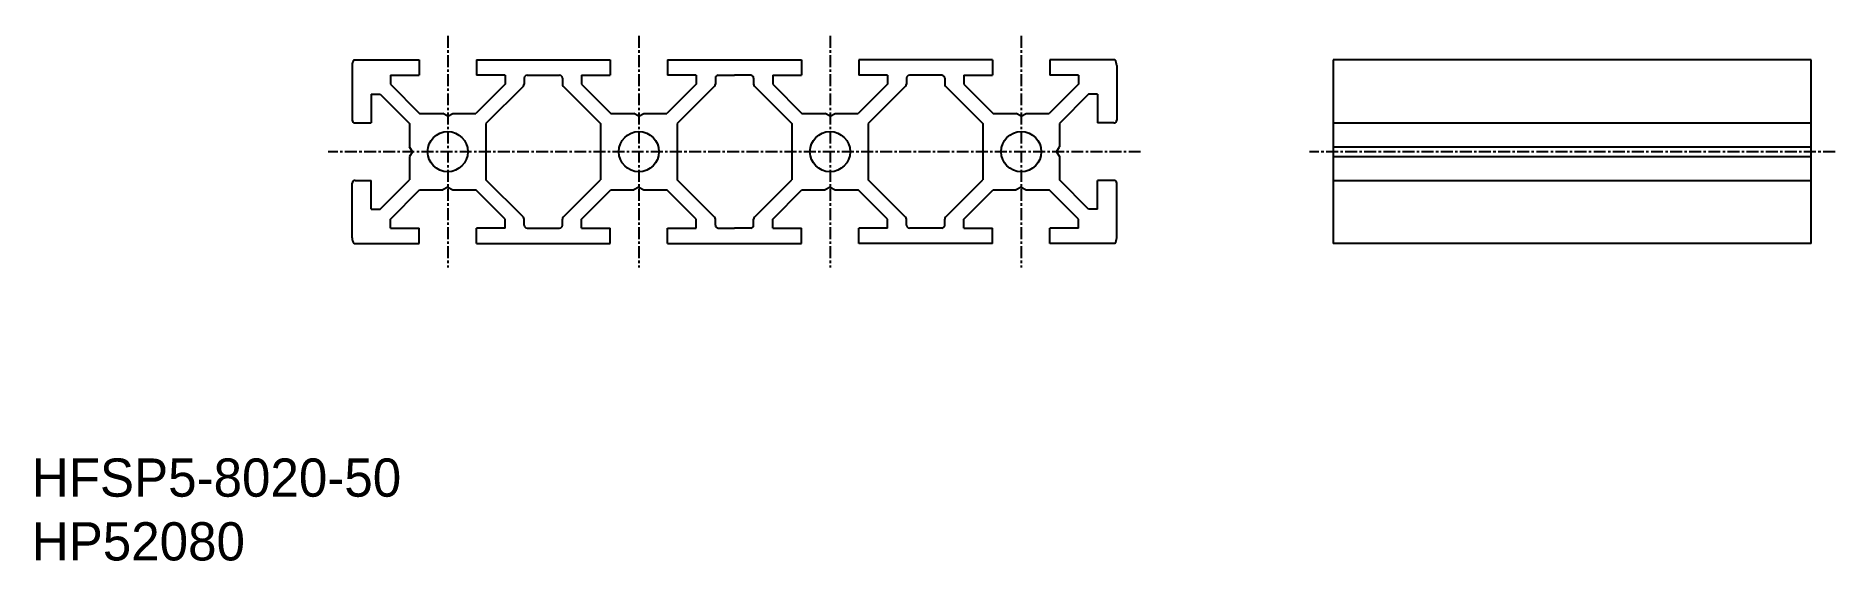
# Model space of a CAD drawing. Extents: x 0 to 189, y 0 to 55.
import ezdxf

# ---------------------------------------------------------------- set-up
doc = ezdxf.new("R2010")
doc.units = 0
doc.linetypes.add('CENTER', pattern=[2, 1.25, -0.25, 0.25, -0.25])
doc.layers.get('0').update_dxf_attribs({"linetype": 'CONTINUOUS'})
doc.layers.add('CENTER', color=1, linetype='CENTER')

msp = doc.modelspace()

# ---------------------------------------------------------------- linework, layer by layer
at = {"color": 7, "linetype": 'CONTINUOUS'}
for p, q in [((33.52, 51.76), (33.52, 46.06)), ((33.72, 52.36), (40.52, 52.36)), ((40.52, 52.36), (40.52, 50.76)), ((46.52, 52.36), (60.52, 52.36)), ((46.52, 52.36), (46.52, 50.76)), ((60.52, 52.36), (60.52, 50.76)), ((66.52, 52.36), (66.52, 50.76)), ((66.52, 52.36), (80.52, 52.36)), ((80.52, 52.36), (80.52, 50.76)), ((100.52, 52.36), (86.52, 52.36)), ((86.52, 52.36), (86.52, 50.76)), ((100.52, 52.36), (100.52, 50.76)), ((113.32, 52.36), (106.52, 52.36)), ((106.52, 52.36), (106.52, 50.76)), ((113.52, 51.76), (113.52, 46.06)), ((186.17, 52.36), (136.17, 52.36)), ((136.17, 52.36), (136.17, 33.16)), ((186.17, 33.16), (186.17, 52.36)), ((37.52, 50.76), (37.52, 49.82)), ((37.52, 50.76), (40.52, 50.76)), ((37.52, 49.82), (40.58, 46.76)), ((49.52, 49.82), (46.46, 46.76)), ((49.52, 50.76), (46.52, 50.76)), ((51.43, 49.61), (47.52, 45.7)), ((49.52, 50.76), (49.52, 49.82)), ((51.52, 50.46), (51.52, 49.82)), ((51.82, 50.76), (55.22, 50.76)), ((55.52, 50.46), (55.52, 49.82)), ((55.61, 49.61), (59.52, 45.7)), ((57.52, 50.76), (57.52, 49.82)), ((57.52, 50.76), (60.52, 50.76)), ((57.52, 49.82), (60.58, 46.76)), ((69.52, 49.82), (66.46, 46.76)), ((69.52, 50.76), (66.52, 50.76)), ((71.43, 49.61), (67.52, 45.7)), ((69.52, 50.76), (69.52, 49.82)), ((71.52, 50.46), (71.52, 49.82)), ((71.82, 50.76), (73.52, 50.76)), ((75.22, 50.76), (73.52, 50.76)), ((75.52, 50.46), (75.52, 49.82)), ((75.61, 49.61), (79.52, 45.7)), ((77.52, 50.76), (77.52, 49.82)), ((77.52, 50.76), (80.52, 50.76)), ((77.52, 49.82), (80.58, 46.76)), ((89.52, 49.82), (86.46, 46.76)), ((89.52, 50.76), (86.52, 50.76)), ((91.43, 49.61), (87.52, 45.7)), ((89.52, 50.76), (89.52, 49.82)), ((91.52, 50.46), (91.52, 49.82)), ((95.22, 50.76), (91.82, 50.76)), ((95.52, 50.46), (95.52, 49.82)), ((95.61, 49.61), (99.52, 45.7)), ((97.52, 50.76), (97.52, 49.82)), ((97.52, 50.76), (100.52, 50.76)), ((97.52, 49.82), (100.58, 46.76)), ((109.52, 49.82), (106.46, 46.76)), ((109.52, 50.76), (106.52, 50.76)), ((109.52, 50.76), (109.52, 49.82)), ((35.52, 48.76), (36.46, 48.76)), ((35.52, 48.76), (35.52, 45.76)), ((36.46, 48.76), (39.52, 45.7)), ((110.58, 48.76), (107.52, 45.7)), ((111.52, 48.76), (110.58, 48.76)), ((111.52, 48.76), (111.52, 45.76)), ((33.82, 45.76), (35.52, 45.76)), ((39.52, 45.7), (39.52, 43.28)), ((40.58, 46.76), (43, 46.76)), ((43.52, 46.46), (43, 46.76)), ((43.52, 46.46), (44.04, 46.76)), ((44.04, 46.76), (46.46, 46.76)), ((47.52, 45.7), (47.52, 39.82)), ((59.52, 45.7), (59.52, 39.82)), ((60.58, 46.76), (63, 46.76)), ((63.52, 46.46), (63, 46.76)), ((63.52, 46.46), (64.04, 46.76)), ((64.04, 46.76), (66.46, 46.76)), ((67.52, 45.7), (67.52, 39.82)), ((79.52, 45.7), (79.52, 39.82)), ((80.58, 46.76), (83, 46.76)), ((83.52, 46.46), (83, 46.76)), ((83.52, 46.46), (84.04, 46.76)), ((84.04, 46.76), (86.46, 46.76)), ((87.52, 45.7), (87.52, 39.82)), ((99.52, 45.7), (99.52, 39.82)), ((100.58, 46.76), (103, 46.76)), ((103.52, 46.46), (103, 46.76)), ((103.52, 46.46), (104.04, 46.76)), ((104.04, 46.76), (106.46, 46.76)), ((107.52, 45.7), (107.52, 43.28)), ((113.22, 45.76), (111.52, 45.76)), ((136.17, 45.76), (186.17, 45.76)), ((39.82, 42.76), (39.52, 43.28)), ((39.82, 42.76), (39.52, 42.24)), ((39.52, 42.24), (39.52, 39.82)), ((107.22, 42.76), (107.52, 43.28)), ((107.22, 42.76), (107.52, 42.24)), ((107.52, 42.24), (107.52, 39.82)), ((136.17, 43.28), (186.17, 43.28)), ((136.17, 42.24), (186.17, 42.24)), ((33.82, 39.76), (35.52, 39.76)), ((35.52, 36.76), (35.52, 39.76)), ((36.46, 36.76), (39.52, 39.82)), ((51.43, 35.91), (47.52, 39.82)), ((55.61, 35.91), (59.52, 39.82)), ((71.43, 35.91), (67.52, 39.82)), ((75.61, 35.91), (79.52, 39.82)), ((91.43, 35.91), (87.52, 39.82)), ((95.61, 35.91), (99.52, 39.82)), ((110.58, 36.76), (107.52, 39.82)), ((113.22, 39.76), (111.52, 39.76)), ((111.52, 36.76), (111.52, 39.76)), ((136.17, 39.76), (186.17, 39.76)), ((33.52, 33.76), (33.52, 39.46)), ((37.52, 35.7), (40.58, 38.76)), ((40.58, 38.76), (43, 38.76)), ((43.52, 39.06), (43, 38.76)), ((43.52, 39.06), (44.04, 38.76)), ((44.04, 38.76), (46.46, 38.76)), ((49.52, 35.7), (46.46, 38.76)), ((57.52, 35.7), (60.58, 38.76)), ((60.58, 38.76), (63, 38.76)), ((63.52, 39.06), (63, 38.76)), ((63.52, 39.06), (64.04, 38.76)), ((64.04, 38.76), (66.46, 38.76)), ((69.52, 35.7), (66.46, 38.76)), ((77.52, 35.7), (80.58, 38.76)), ((80.58, 38.76), (83, 38.76)), ((83.52, 39.06), (83, 38.76)), ((83.52, 39.06), (84.04, 38.76)), ((84.04, 38.76), (86.46, 38.76)), ((89.52, 35.7), (86.46, 38.76)), ((97.52, 35.7), (100.58, 38.76)), ((100.58, 38.76), (103, 38.76)), ((103.52, 39.06), (103, 38.76)), ((103.52, 39.06), (104.04, 38.76)), ((104.04, 38.76), (106.46, 38.76)), ((109.52, 35.7), (106.46, 38.76)), ((113.52, 33.76), (113.52, 39.46)), ((35.52, 36.76), (36.46, 36.76)), ((111.52, 36.76), (110.58, 36.76)), ((37.52, 34.76), (37.52, 35.7)), ((37.52, 34.76), (40.52, 34.76)), ((40.52, 33.16), (40.52, 34.76)), ((49.52, 34.76), (46.52, 34.76)), ((46.52, 33.16), (46.52, 34.76)), ((49.52, 34.76), (49.52, 35.7)), ((51.52, 35.06), (51.52, 35.7)), ((51.82, 34.76), (55.22, 34.76)), ((55.52, 35.06), (55.52, 35.7)), ((57.52, 34.76), (57.52, 35.7)), ((57.52, 34.76), (60.52, 34.76)), ((60.52, 33.16), (60.52, 34.76)), ((66.52, 33.16), (66.52, 34.76)), ((66.52, 34.76), (69.52, 34.76)), ((69.52, 34.76), (69.52, 35.7)), ((71.52, 35.06), (71.52, 35.7)), ((71.82, 34.76), (73.52, 34.76)), ((75.22, 34.76), (73.52, 34.76)), ((75.52, 35.06), (75.52, 35.7)), ((77.52, 34.76), (77.52, 35.7)), ((77.52, 34.76), (80.52, 34.76)), ((80.52, 33.16), (80.52, 34.76)), ((89.52, 34.76), (86.52, 34.76)), ((86.52, 33.16), (86.52, 34.76)), ((89.52, 34.76), (89.52, 35.7)), ((91.52, 35.06), (91.52, 35.7)), ((95.22, 34.76), (91.82, 34.76)), ((95.52, 35.06), (95.52, 35.7)), ((97.52, 34.76), (97.52, 35.7)), ((97.52, 34.76), (100.52, 34.76)), ((100.52, 33.16), (100.52, 34.76)), ((109.52, 34.76), (106.52, 34.76)), ((106.52, 33.16), (106.52, 34.76)), ((109.52, 34.76), (109.52, 35.7)), ((33.72, 33.16), (40.52, 33.16)), ((46.52, 33.16), (60.52, 33.16)), ((66.52, 33.16), (80.52, 33.16)), ((100.52, 33.16), (86.52, 33.16)), ((113.32, 33.16), (106.52, 33.16)), ((186.17, 33.16), (136.17, 33.16))]:
    msp.add_line(p, q, dxfattribs=at)
for centre in [(43.52, 42.76), (63.52, 42.76), (83.52, 42.76), (103.52, 42.76)]:
    msp.add_circle(centre, 2.1, dxfattribs=at)
for centre, radius, start, end in [((34.52, 51.76), 1, 143.1301, 180), ((112.52, 51.76), 1, 360, 36.8699), ((51.22, 49.82), 0.3, 315, 0), ((51.82, 50.46), 0.3, 90, 180), ((55.22, 50.46), 0.3, 360, 90), ((55.82, 49.82), 0.3, 180, 225), ((71.22, 49.82), 0.3, 315, 0), ((71.82, 50.46), 0.3, 90, 180), ((75.22, 50.46), 0.3, 0, 90), ((75.82, 49.82), 0.3, 180, 225), ((91.22, 49.82), 0.3, 315, 0), ((91.82, 50.46), 0.3, 90, 180), ((95.22, 50.46), 0.3, 360, 90), ((95.82, 49.82), 0.3, 180, 225), ((33.82, 46.06), 0.3, 180, 270), ((113.22, 46.06), 0.3, 270, 0), ((33.82, 39.46), 0.3, 90, 180), ((113.22, 39.46), 0.3, 360, 90), ((51.22, 35.7), 0.3, 360, 45), ((55.82, 35.7), 0.3, 135, 180), ((71.22, 35.7), 0.3, 360, 45), ((75.82, 35.7), 0.3, 135, 180), ((91.22, 35.7), 0.3, 360, 45), ((95.82, 35.7), 0.3, 135, 180), ((51.82, 35.06), 0.3, 180, 270), ((55.22, 35.06), 0.3, 270, 0), ((71.82, 35.06), 0.3, 180, 270), ((75.22, 35.06), 0.3, 270, 360), ((91.82, 35.06), 0.3, 180, 270), ((95.22, 35.06), 0.3, 270, 0), ((34.52, 33.76), 1, 180, 216.8699), ((112.52, 33.76), 1, 323.1301, 0)]:
    msp.add_arc(centre, radius, start, end, dxfattribs=at)
at = {"layer": 'CENTER', "color": 1, "linetype": 'CENTER'}
for p, q in [((43.52, 54.86), (43.52, 30.66)), ((63.52, 54.86), (63.52, 30.66)), ((83.52, 54.86), (83.52, 30.66)), ((103.52, 54.86), (103.52, 30.66)), ((116.02, 42.76), (31.02, 42.76)), ((188.67, 42.76), (133.67, 42.76))]:
    msp.add_line(p, q, dxfattribs=at)

# ---------------------------------------------------------------- texts
at = {"color": 7, "linetype": 'CONTINUOUS'}
for s, p in [('HFSP5-8020-50', (0, 6.67)), ('HP52080', (0, 0))]:
    msp.add_text(s, height=4, dxfattribs=at).set_placement(p)

doc.saveas('drawing.dxf')
